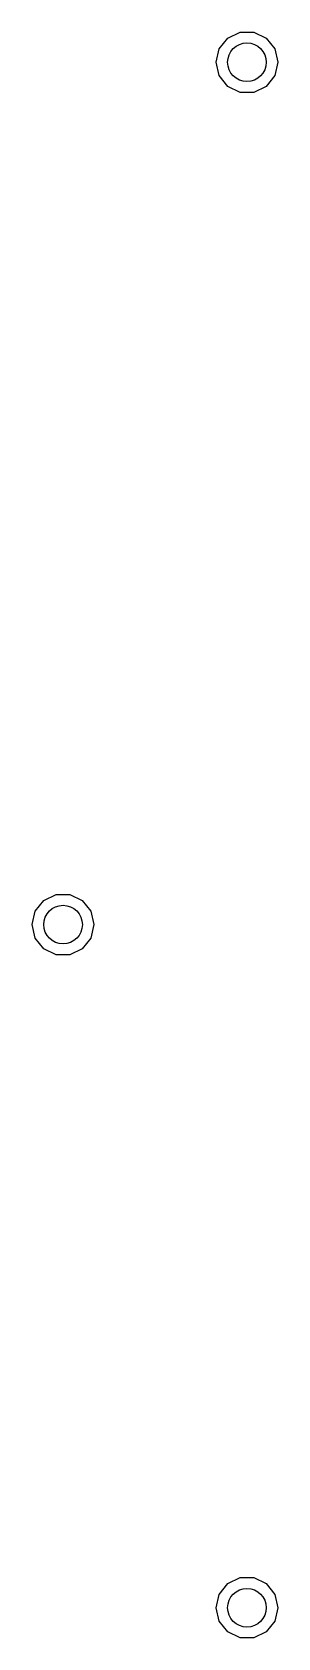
# Model space of a CAD drawing. Extents: x 61.7 to 63.3, y -66.4 to -56.
import ezdxf

# ---------------------------------------------------------------- set-up
doc = ezdxf.new("R2010")
doc.units = 0
doc.layers.add('BLACK', color=7, linetype='CONTINUOUS')

msp = doc.modelspace()

# ---------------------------------------------------------------- linework, layer by layer
at = {"layer": 'BLACK', "linetype": 'CONTINUOUS'}
for p, q in [((62.961552, -56.013634), (63.041746, -55.975014)), ((63.041746, -55.975014), (63.130754, -55.975014)), ((63.130754, -55.975014), (63.210948, -56.013634)), ((62.88625, -56.17), (62.906056, -56.083223)), ((62.906056, -56.083223), (62.961552, -56.013634)), ((63.210948, -56.013634), (63.266444, -56.083223)), ((63.266444, -56.083223), (63.28625, -56.17)), ((62.906056, -56.256777), (62.88625, -56.17)), ((63.28625, -56.17), (63.266444, -56.256777)), ((62.961552, -56.326366), (62.906056, -56.256777)), ((63.266444, -56.256777), (63.210948, -56.326366)), ((63.041746, -56.364986), (62.961552, -56.326366)), ((63.130754, -56.364986), (63.041746, -56.364986)), ((63.210948, -56.326366), (63.130754, -56.364986)), ((61.716056, -61.663223), (61.771552, -61.593634)), ((61.771552, -61.593634), (61.851746, -61.555014)), ((61.851746, -61.555014), (61.940754, -61.555014)), ((61.940754, -61.555014), (62.020948, -61.593634)), ((62.020948, -61.593634), (62.076444, -61.663223)), ((61.69625, -61.75), (61.716056, -61.663223)), ((62.076444, -61.663223), (62.09625, -61.75)), ((61.716056, -61.836777), (61.69625, -61.75)), ((62.09625, -61.75), (62.076444, -61.836777)), ((61.771552, -61.906366), (61.716056, -61.836777)), ((61.851746, -61.944986), (61.771552, -61.906366)), ((62.020948, -61.906366), (61.940754, -61.944986)), ((62.076444, -61.836777), (62.020948, -61.906366)), ((61.940754, -61.944986), (61.851746, -61.944986)), ((62.961552, -66.013634), (63.041746, -65.975014)), ((63.041746, -65.975014), (63.130754, -65.975014)), ((63.130754, -65.975014), (63.210948, -66.013634)), ((62.906056, -66.083223), (62.961552, -66.013634)), ((63.210948, -66.013634), (63.266444, -66.083223)), ((62.88625, -66.17), (62.906056, -66.083223)), ((62.906056, -66.256777), (62.88625, -66.17)), ((63.266444, -66.083223), (63.28625, -66.17)), ((63.28625, -66.17), (63.266444, -66.256777)), ((62.961552, -66.326366), (62.906056, -66.256777)), ((63.266444, -66.256777), (63.210948, -66.326366)), ((63.041746, -66.364986), (62.961552, -66.326366)), ((63.130754, -66.364986), (63.041746, -66.364986)), ((63.210948, -66.326366), (63.130754, -66.364986))]:
    msp.add_line(p, q, dxfattribs=at)
at = {"layer": 'BLACK'}
for centre in [(63.08625, -56.17), (61.89625, -61.75), (63.08625, -66.17)]:
    msp.add_circle(centre, 0.125, dxfattribs=at)

doc.saveas('drawing.dxf')
